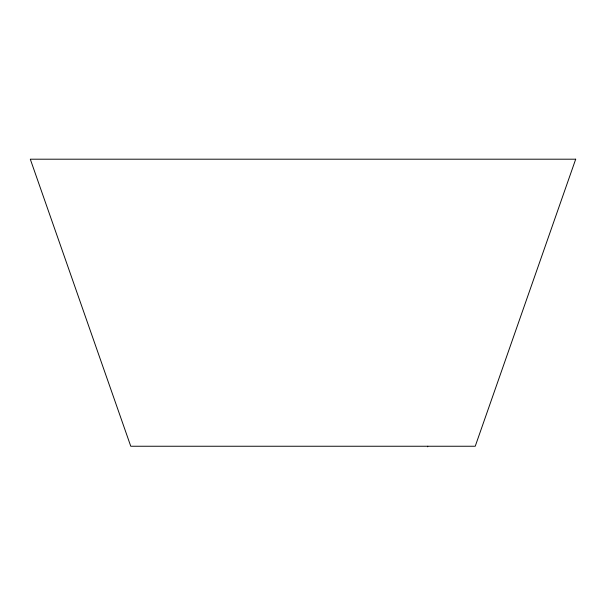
<?xml version="1.0" encoding="UTF-8"?>
<svg xmlns="http://www.w3.org/2000/svg" width="606" height="606" viewBox="0 0 606 606"><rect width="100%" height="100%" fill="white"/><g stroke="black" fill="none" stroke-linecap="round" stroke-linejoin="round"><path stroke-width="0.91" d="M427.563 446.804L427.775 446.243M575.7 159.196L475.233 446.243L130.767 446.243L30.3 159.196L575.7 159.196"/></g></svg>
